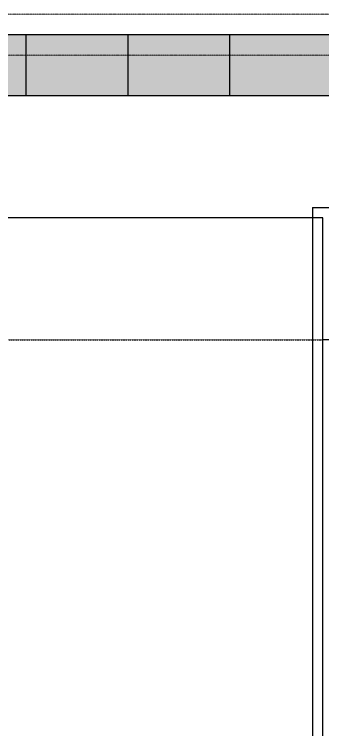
# Model space of a CAD drawing. Header units: inches. Extents: x 8618018 to 8935006, y 2431589 to 2567223.
# Drawn here: x 8671078 to 8671836, y 2501082 to 2502840 of the extents above; entities that cross this region are included whole.
import ezdxf

# ---------------------------------------------------------------- set-up
doc = ezdxf.new("R2010")
doc.units = ezdxf.units.IN
doc.header["$MEASUREMENT"] = 0
doc.linetypes.add('HIDDEN', pattern=[0.375, 0.25, -0.125])
for name, color, linetype in [('CCT', 4, 'Continuous'), ('Civil', 252, 'Continuous'), ('HIDDEN', 252, 'HIDDEN'), ('LAY-ROAD CARREGE WAY', 252, 'Continuous')]:
    doc.layers.add(name, color=color, linetype=linetype)
for name, color, linetype, lineweight in [('ICT', 6, 'Continuous', 13), ('PCT', 2, 'Continuous', 15), ('TRENCH', 252, 'Continuous', 13)]:
    doc.layers.add(name, color=color, linetype=linetype, lineweight=lineweight)
pattern_1 = [(270, (-11148892.34, -42299605.25), (250, -1e-13), [])]

# ---------------------------------------------------------------- blocks, each defined once
blk = doc.blocks.new('GA CRM')
at = {"layer": 'Civil'}
for p, q in [((43755, 31000), (41655, 31000)), ((43755, 25100), (43755, 31000))]:
    blk.add_line(p, q, dxfattribs=at)
blk.add_lwpolyline([(51605, 30700), (43755, 30700)], dxfattribs=at)
at = {"layer": 'HIDDEN', "ltscale": 0.75}
blk.add_line((41655, 30700), (43755, 30700), dxfattribs=at)
at = {"layer": 'LAY-ROAD CARREGE WAY', "color": 252}
for q in [(51630, 31025), (43730, 25075)]:
    blk.add_line((43730, 31025), q, dxfattribs=at)
at = {"layer": 'TRENCH', "linetype": 'HIDDEN'}
for p, q in [((56605, 31500), (38505, 31500)), ((56705, 31400), (38605, 31400))]:
    blk.add_line(p, q, dxfattribs=at)

msp = doc.modelspace()

# ---------------------------------------------------------------- block references
at = {"color": 252}
msp.add_blockref('GA CRM', (8628081, 2471340), dxfattribs=at)

# ---------------------------------------------------------------- next in the draw order: hatches: boundary and pattern name
at = {"layer": 'CCT'}
h = msp.add_hatch(dxfattribs=at)
h.set_pattern_fill('ANSI31', color=256, scale=2000, angle=585, style=0)
h.set_pattern_definition(pattern_1)
h.paths.add_polyline_path([(8666586.3, 2502790), (8666586.3, 2502640), (8684161, 2502639.5), (8684161, 2502789.5)])
at = {"layer": 'ICT', "transparency": 33554661}
h = msp.add_hatch(dxfattribs=at)
h.set_pattern_fill('HEX', color=256, scale=450, angle=100, style=0)
h.paths.add_polyline_path([(8684161, 2502790), (8666586.1, 2502790), (8666586.1, 2502640), (8684161, 2502640)])
at = {"layer": 'PCT'}
h = msp.add_hatch(dxfattribs=at)
h.set_pattern_fill('ANSI31', color=256, scale=2000, angle=585, style=0)
h.set_pattern_definition(pattern_1)
h.paths.add_polyline_path([(8666586.3, 2502790), (8666586.3, 2502640), (8684161, 2502639.5), (8684161, 2502789.5)])

# ---------------------------------------------------------------- next in the draw order: linework, layer by layer
at = {"layer": 'CCT', "elevation": 63100.6}
msp.add_lwpolyline([(8666586.3, 2502790), (8684161, 2502789.5), (8684161, 2502639.5), (8666586.3, 2502640)], close=True, dxfattribs=at)
at = {"layer": 'ICT', "transparency": 33554661, "elevation": -56324.5}
msp.add_lwpolyline([(8666586.3, 2502790.2), (8684161, 2502790), (8684161, 2502640), (8666586.1, 2502640)], close=True, dxfattribs=at)
at = {"layer": 'PCT', "elevation": 63100.6}
msp.add_lwpolyline([(8666586.3, 2502790), (8684161, 2502789.5), (8684161, 2502639.5), (8666586.3, 2502640)], close=True, dxfattribs=at)

doc.saveas('drawing.dxf')
